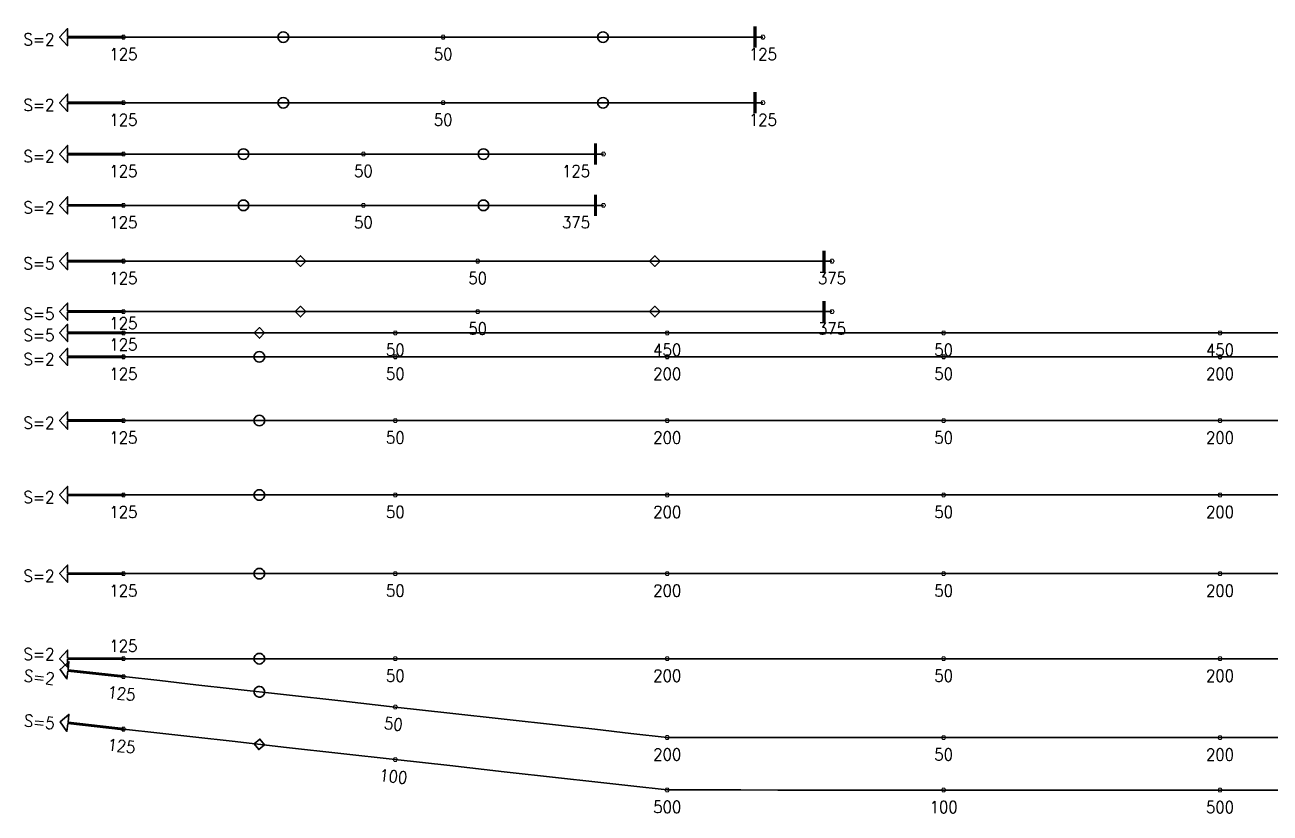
# Model space of a CAD drawing. Header units: millimetres. Extents: x 118516 to 587762, y -24154 to 50684.
# Drawn here: x 380567 to 403992, y 8715 to 23545 of the extents above; entities that cross this region are included whole.
import ezdxf

# ---------------------------------------------------------------- set-up
doc = ezdxf.new("R2010")
doc.units = ezdxf.units.MM
doc.layers.add('Current_plane_Column', color=7, linetype='Continuous', true_color=0x4b00ff)
doc.layers.add('NDC_S-TENDON', color=6, linetype='Continuous', lineweight=35)
doc.layers.add('NDC_S_ANNO', color=7, linetype='Continuous', lineweight=20)
doc.styles.get("Standard").update_dxf_attribs({"font": 'arial.ttf'})

# ---------------------------------------------------------------- blocks, each defined once
blk = doc.blocks.new('TDX')
at = {"layer": 'NDC_S-TENDON', "linetype": 'Continuous'}
for points, elevation in [([(-180, 13827), (-1230, 13827), (-1230, 13977), (-1380, 13815), (-1230, 13653), (-1230, 13803), (-180, 13803)], 2875), ([(2728, 13815), (2732, 13784), (2747, 13756), (2769, 13734), (2797, 13720), (2828, 13715), (2858, 13720), (2886, 13734), (2908, 13756), (2923, 13784), (2928, 13815), (2923, 13846), (2908, 13874), (2886, 13896), (2858, 13910), (2828, 13915), (2797, 13910), (2769, 13896), (2747, 13874), (2732, 13846), (2728, 13815)], 2832), ([(8743, 13815), (8747, 13784), (8762, 13756), (8784, 13734), (8812, 13720), (8843, 13715), (8873, 13720), (8901, 13734), (8923, 13756), (8938, 13784), (8943, 13815), (8938, 13846), (8923, 13874), (8901, 13896), (8873, 13910), (8843, 13915), (8812, 13910), (8784, 13896), (8762, 13874), (8747, 13846), (8743, 13815)], 2832), ([(-180, 12592), (-1230, 12592), (-1230, 12742), (-1380, 12580), (-1230, 12418), (-1230, 12568), (-180, 12568)], 2875), ([(2728, 12580), (2732, 12549), (2747, 12521), (2769, 12499), (2797, 12485), (2828, 12480), (2858, 12485), (2886, 12499), (2908, 12521), (2923, 12549), (2928, 12580), (2923, 12611), (2908, 12639), (2886, 12661), (2858, 12675), (2828, 12680), (2797, 12675), (2769, 12661), (2747, 12639), (2732, 12611), (2728, 12580)], 2832), ([(8743, 12580), (8747, 12549), (8762, 12521), (8784, 12499), (8812, 12485), (8843, 12480), (8873, 12485), (8901, 12499), (8923, 12521), (8938, 12549), (8943, 12580), (8938, 12611), (8923, 12639), (8901, 12661), (8873, 12675), (8843, 12680), (8812, 12675), (8784, 12661), (8762, 12639), (8747, 12611), (8743, 12580)], 2832), ([(-180, 11627), (-1230, 11627), (-1230, 11777), (-1380, 11615), (-1230, 11453), (-1230, 11603), (-180, 11603)], 2875), ([(1978, 11615), (1982, 11584), (1997, 11556), (2019, 11534), (2047, 11520), (2078, 11515), (2108, 11520), (2136, 11534), (2158, 11556), (2173, 11584), (2178, 11615), (2173, 11646), (2158, 11674), (2136, 11696), (2108, 11710), (2078, 11715), (2047, 11710), (2019, 11696), (1997, 11674), (1982, 11646), (1978, 11615)], 2832), ([(6493, 11615), (6497, 11584), (6512, 11556), (6534, 11534), (6562, 11520), (6593, 11515), (6623, 11520), (6651, 11534), (6673, 11556), (6688, 11584), (6693, 11615), (6688, 11646), (6673, 11674), (6651, 11696), (6623, 11710), (6593, 11715), (6562, 11710), (6534, 11696), (6512, 11674), (6497, 11646), (6493, 11615)], 2832), ([(-180, 10662), (-1230, 10662), (-1230, 10812), (-1380, 10650), (-1230, 10488), (-1230, 10638), (-180, 10638)], 2875), ([(1978, 10650), (1982, 10619), (1997, 10591), (2019, 10569), (2047, 10555), (2078, 10550), (2108, 10555), (2136, 10569), (2158, 10591), (2173, 10619), (2178, 10650), (2173, 10681), (2158, 10709), (2136, 10731), (2108, 10745), (2078, 10750), (2047, 10745), (2019, 10731), (1997, 10709), (1982, 10681), (1978, 10650)], 2691), ([(6493, 10650), (6497, 10619), (6512, 10591), (6534, 10569), (6562, 10555), (6593, 10550), (6623, 10555), (6651, 10569), (6673, 10591), (6688, 10619), (6693, 10650), (6688, 10681), (6673, 10709), (6651, 10731), (6623, 10745), (6593, 10750), (6562, 10745), (6534, 10731), (6512, 10709), (6497, 10681), (6493, 10650)], 2691), ([(-180, 9612), (-1230, 9612), (-1230, 9762), (-1380, 9600), (-1230, 9438), (-1230, 9588), (-180, 9588)], 2875), ([(3053, 9600), (3153, 9500), (3253, 9600), (3153, 9700), (3053, 9600)], 2688), ([(9718, 9600), (9818, 9500), (9918, 9600), (9818, 9700), (9718, 9600)], 2688), ([(-180, 8662), (-1230, 8662), (-1230, 8812), (-1380, 8650), (-1230, 8488), (-1230, 8638), (-180, 8638)], 2875), ([(3053, 8650), (3153, 8550), (3253, 8650), (3153, 8750), (3053, 8650)], 2688), ([(9718, 8650), (9818, 8550), (9918, 8650), (9818, 8750), (9718, 8650)], 2688), ([(-180, 8262), (-1230, 8262), (-1230, 8412), (-1380, 8250), (-1230, 8088), (-1230, 8238), (-180, 8238)], 2875), ([(2277, 8250), (2377, 8150), (2477, 8250), (2377, 8350), (2277, 8250)], 2688), ([(-180, 7812), (-1230, 7812), (-1230, 7962), (-1380, 7800), (-1230, 7638), (-1230, 7788), (-180, 7788)], 2875), ([(2277, 7800), (2282, 7769), (2297, 7741), (2319, 7719), (2347, 7705), (2377, 7700), (2408, 7705), (2436, 7719), (2458, 7741), (2473, 7769), (2477, 7800), (2473, 7831), (2458, 7859), (2436, 7881), (2408, 7895), (2377, 7900), (2347, 7895), (2319, 7881), (2297, 7859), (2282, 7831), (2277, 7800)], 2832), ([(-180, 6612), (-1230, 6612), (-1230, 6762), (-1380, 6600), (-1230, 6438), (-1230, 6588), (-180, 6588)], 2875), ([(2277, 6600), (2282, 6569), (2297, 6541), (2319, 6519), (2347, 6505), (2377, 6500), (2408, 6505), (2436, 6519), (2458, 6541), (2473, 6569), (2477, 6600), (2473, 6631), (2458, 6659), (2436, 6681), (2408, 6695), (2377, 6700), (2347, 6695), (2319, 6681), (2297, 6659), (2282, 6631), (2277, 6600)], 2832), ([(-180, 5212), (-1230, 5212), (-1230, 5362), (-1380, 5200), (-1230, 5038), (-1230, 5188), (-180, 5188)], 2875), ([(2277, 5200), (2282, 5169), (2297, 5141), (2319, 5119), (2347, 5105), (2377, 5100), (2408, 5105), (2436, 5119), (2458, 5141), (2473, 5169), (2477, 5200), (2473, 5231), (2458, 5259), (2436, 5281), (2408, 5295), (2377, 5300), (2347, 5295), (2319, 5281), (2297, 5259), (2282, 5231), (2277, 5200)], 2832), ([(-180, 3732), (-1230, 3732), (-1230, 3882), (-1380, 3720), (-1230, 3558), (-1230, 3708), (-180, 3708)], 2875), ([(2277, 3720), (2282, 3689), (2297, 3661), (2319, 3639), (2347, 3625), (2377, 3620), (2408, 3625), (2436, 3639), (2458, 3661), (2473, 3689), (2477, 3720), (2473, 3751), (2458, 3779), (2436, 3801), (2408, 3815), (2377, 3820), (2347, 3815), (2319, 3801), (2297, 3779), (2282, 3751), (2277, 3720)], 2832), ([(-180, 2132), (-1230, 2132), (-1230, 2282), (-1380, 2120), (-1230, 1958), (-1230, 2108), (-180, 2108)], 2875), ([(2277, 2120), (2282, 2089), (2297, 2061), (2319, 2039), (2347, 2025), (2377, 2020), (2408, 2025), (2436, 2039), (2458, 2061), (2473, 2089), (2477, 2120), (2473, 2151), (2458, 2179), (2436, 2201), (2408, 2215), (2377, 2220), (2347, 2215), (2319, 2201), (2297, 2179), (2282, 2151), (2277, 2120)], 2832), ([(-179, 1795), (-1222, 1912), (-1205, 2061), (-1373, 1917), (-1242, 1739), (-1225, 1888), (-181, 1771)], 2875), ([(2278, 1508), (2280, 1477), (2291, 1447), (2310, 1423), (2336, 1406), (2366, 1397), (2398, 1399), (2427, 1410), (2451, 1429), (2469, 1455), (2477, 1486), (2475, 1517), (2464, 1546), (2445, 1571), (2419, 1588), (2389, 1596), (2357, 1595), (2328, 1584), (2304, 1564), (2286, 1538), (2278, 1508)], 2832), ([(-179, 807), (-1222, 924), (-1205, 1073), (-1373, 929), (-1242, 751), (-1225, 900), (-181, 783)], 2875), ([(2278, 520), (2366, 409), (2477, 498), (2389, 608), (2278, 520)], 2663)]:
    blk.add_lwpolyline(points, close=True, dxfattribs=dict(at, elevation=elevation))
for points, elevation in [([(-140, 13815, 20, 20, 0), (-160, 13850, 20, 20, 0), (-200, 13850, 20, 20, 0), (-220, 13815, 20, 20, 0), (-200, 13780, 20, 20, 0), (-160, 13780, 20, 20, 0)], 2875), ([(-140, 13815, 20, 20, 0), (-160, 13850, 20, 20, 0), (-200, 13850, 20, 20, 0), (-220, 13815, 20, 20, 0), (-200, 13780, 20, 20, 0), (-160, 13780, 20, 20, 0)], 2875), ([(5875, 13815, 20, 20, 0), (5855, 13850, 20, 20, 0), (5815, 13850, 20, 20, 0), (5795, 13815, 20, 20, 0), (5815, 13780, 20, 20, 0), (5855, 13780, 20, 20, 0)], 2800), ([(5875, 13815, 20, 20, 0), (5855, 13850, 20, 20, 0), (5815, 13850, 20, 20, 0), (5795, 13815, 20, 20, 0), (5815, 13780, 20, 20, 0), (5855, 13780, 20, 20, 0)], 2800), ([(11890, 13815, 20, 20, 0), (11870, 13850, 20, 20, 0), (11830, 13850, 20, 20, 0), (11810, 13815, 20, 20, 0), (11830, 13780, 20, 20, 0), (11870, 13780, 20, 20, 0)], 2875), ([(11890, 13815, 20, 20, 0), (11870, 13850, 20, 20, 0), (11830, 13850, 20, 20, 0), (11810, 13815, 20, 20, 0), (11830, 13780, 20, 20, 0), (11870, 13780, 20, 20, 0)], 2875), ([(-140, 12580, 20, 20, 0), (-160, 12615, 20, 20, 0), (-200, 12615, 20, 20, 0), (-220, 12580, 20, 20, 0), (-200, 12545, 20, 20, 0), (-160, 12545, 20, 20, 0)], 2875), ([(-140, 12580, 20, 20, 0), (-160, 12615, 20, 20, 0), (-200, 12615, 20, 20, 0), (-220, 12580, 20, 20, 0), (-200, 12545, 20, 20, 0), (-160, 12545, 20, 20, 0)], 2875), ([(5875, 12580, 20, 20, 0), (5855, 12615, 20, 20, 0), (5815, 12615, 20, 20, 0), (5795, 12580, 20, 20, 0), (5815, 12545, 20, 20, 0), (5855, 12545, 20, 20, 0)], 2800), ([(5875, 12580, 20, 20, 0), (5855, 12615, 20, 20, 0), (5815, 12615, 20, 20, 0), (5795, 12580, 20, 20, 0), (5815, 12545, 20, 20, 0), (5855, 12545, 20, 20, 0)], 2800), ([(11890, 12580, 20, 20, 0), (11870, 12615, 20, 20, 0), (11830, 12615, 20, 20, 0), (11810, 12580, 20, 20, 0), (11830, 12545, 20, 20, 0), (11870, 12545, 20, 20, 0)], 2875), ([(11890, 12580, 20, 20, 0), (11870, 12615, 20, 20, 0), (11830, 12615, 20, 20, 0), (11810, 12580, 20, 20, 0), (11830, 12545, 20, 20, 0), (11870, 12545, 20, 20, 0)], 2875), ([(-140, 11615, 20, 20, 0), (-160, 11650, 20, 20, 0), (-200, 11650, 20, 20, 0), (-220, 11615, 20, 20, 0), (-200, 11580, 20, 20, 0), (-160, 11580, 20, 20, 0)], 2875), ([(-140, 11615, 20, 20, 0), (-160, 11650, 20, 20, 0), (-200, 11650, 20, 20, 0), (-220, 11615, 20, 20, 0), (-200, 11580, 20, 20, 0), (-160, 11580, 20, 20, 0)], 2875), ([(4375, 11615, 20, 20, 0), (4355, 11650, 20, 20, 0), (4315, 11650, 20, 20, 0), (4295, 11615, 20, 20, 0), (4315, 11580, 20, 20, 0), (4355, 11580, 20, 20, 0)], 2800), ([(4375, 11615, 20, 20, 0), (4355, 11650, 20, 20, 0), (4315, 11650, 20, 20, 0), (4295, 11615, 20, 20, 0), (4315, 11580, 20, 20, 0), (4355, 11580, 20, 20, 0)], 2800), ([(8890, 11615, 20, 20, 0), (8870, 11650, 20, 20, 0), (8830, 11650, 20, 20, 0), (8810, 11615, 20, 20, 0), (8830, 11580, 20, 20, 0), (8870, 11580, 20, 20, 0)], 2875), ([(8890, 11615, 20, 20, 0), (8870, 11650, 20, 20, 0), (8830, 11650, 20, 20, 0), (8810, 11615, 20, 20, 0), (8830, 11580, 20, 20, 0), (8870, 11580, 20, 20, 0)], 2875), ([(-140, 10650, 20, 20, 0), (-160, 10685, 20, 20, 0), (-200, 10685, 20, 20, 0), (-220, 10650, 20, 20, 0), (-200, 10615, 20, 20, 0), (-160, 10615, 20, 20, 0)], 2875), ([(-140, 10650, 20, 20, 0), (-160, 10685, 20, 20, 0), (-200, 10685, 20, 20, 0), (-220, 10650, 20, 20, 0), (-200, 10615, 20, 20, 0), (-160, 10615, 20, 20, 0)], 2875), ([(4375, 10650, 20, 20, 0), (4355, 10685, 20, 20, 0), (4315, 10685, 20, 20, 0), (4295, 10650, 20, 20, 0), (4315, 10615, 20, 20, 0), (4355, 10615, 20, 20, 0)], 2550), ([(4375, 10650, 20, 20, 0), (4355, 10685, 20, 20, 0), (4315, 10685, 20, 20, 0), (4295, 10650, 20, 20, 0), (4315, 10615, 20, 20, 0), (4355, 10615, 20, 20, 0)], 2550), ([(8890, 10650, 20, 20, 0), (8870, 10685, 20, 20, 0), (8830, 10685, 20, 20, 0), (8810, 10650, 20, 20, 0), (8830, 10615, 20, 20, 0), (8870, 10615, 20, 20, 0)], 2875), ([(8890, 10650, 20, 20, 0), (8870, 10685, 20, 20, 0), (8830, 10685, 20, 20, 0), (8810, 10650, 20, 20, 0), (8830, 10615, 20, 20, 0), (8870, 10615, 20, 20, 0)], 2875), ([(-140, 9600, 20, 20, 0), (-160, 9635, 20, 20, 0), (-200, 9635, 20, 20, 0), (-220, 9600, 20, 20, 0), (-200, 9565, 20, 20, 0), (-160, 9565, 20, 20, 0)], 2875), ([(-140, 9600, 20, 20, 0), (-160, 9635, 20, 20, 0), (-200, 9635, 20, 20, 0), (-220, 9600, 20, 20, 0), (-200, 9565, 20, 20, 0), (-160, 9565, 20, 20, 0)], 2875), ([(6525, 9600, 20, 20, 0), (6505, 9635, 20, 20, 0), (6465, 9635, 20, 20, 0), (6445, 9600, 20, 20, 0), (6465, 9565, 20, 20, 0), (6505, 9565, 20, 20, 0)], 2550), ([(6525, 9600, 20, 20, 0), (6505, 9635, 20, 20, 0), (6465, 9635, 20, 20, 0), (6445, 9600, 20, 20, 0), (6465, 9565, 20, 20, 0), (6505, 9565, 20, 20, 0)], 2550), ([(13190, 9600, 20, 20, 0), (13170, 9635, 20, 20, 0), (13130, 9635, 20, 20, 0), (13110, 9600, 20, 20, 0), (13130, 9565, 20, 20, 0), (13170, 9565, 20, 20, 0)], 2875), ([(13190, 9600, 20, 20, 0), (13170, 9635, 20, 20, 0), (13130, 9635, 20, 20, 0), (13110, 9600, 20, 20, 0), (13130, 9565, 20, 20, 0), (13170, 9565, 20, 20, 0)], 2875), ([(-140, 8650, 20, 20, 0), (-160, 8685, 20, 20, 0), (-200, 8685, 20, 20, 0), (-220, 8650, 20, 20, 0), (-200, 8615, 20, 20, 0), (-160, 8615, 20, 20, 0)], 2875), ([(-140, 8650, 20, 20, 0), (-160, 8685, 20, 20, 0), (-200, 8685, 20, 20, 0), (-220, 8650, 20, 20, 0), (-200, 8615, 20, 20, 0), (-160, 8615, 20, 20, 0)], 2875), ([(6525, 8650, 20, 20, 0), (6505, 8685, 20, 20, 0), (6465, 8685, 20, 20, 0), (6445, 8650, 20, 20, 0), (6465, 8615, 20, 20, 0), (6505, 8615, 20, 20, 0)], 2550), ([(6525, 8650, 20, 20, 0), (6505, 8685, 20, 20, 0), (6465, 8685, 20, 20, 0), (6445, 8650, 20, 20, 0), (6465, 8615, 20, 20, 0), (6505, 8615, 20, 20, 0)], 2550), ([(13190, 8650, 20, 20, 0), (13170, 8685, 20, 20, 0), (13130, 8685, 20, 20, 0), (13110, 8650, 20, 20, 0), (13130, 8615, 20, 20, 0), (13170, 8615, 20, 20, 0)], 2875), ([(13190, 8650, 20, 20, 0), (13170, 8685, 20, 20, 0), (13130, 8685, 20, 20, 0), (13110, 8650, 20, 20, 0), (13130, 8615, 20, 20, 0), (13170, 8615, 20, 20, 0)], 2875), ([(-140, 8250, 20, 20, 0), (-160, 8285, 20, 20, 0), (-200, 8285, 20, 20, 0), (-220, 8250, 20, 20, 0), (-200, 8215, 20, 20, 0), (-160, 8215, 20, 20, 0)], 2875), ([(-140, 8250, 20, 20, 0), (-160, 8285, 20, 20, 0), (-200, 8285, 20, 20, 0), (-220, 8250, 20, 20, 0), (-200, 8215, 20, 20, 0), (-160, 8215, 20, 20, 0)], 2875), ([(4975, 8250, 20, 20, 0), (4955, 8285, 20, 20, 0), (4915, 8285, 20, 20, 0), (4895, 8250, 20, 20, 0), (4915, 8215, 20, 20, 0), (4955, 8215, 20, 20, 0)], 2550), ([(4975, 8250, 20, 20, 0), (4955, 8285, 20, 20, 0), (4915, 8285, 20, 20, 0), (4895, 8250, 20, 20, 0), (4915, 8215, 20, 20, 0), (4955, 8215, 20, 20, 0)], 2550), ([(10090, 8250, 20, 20, 0), (10070, 8285, 20, 20, 0), (10030, 8285, 20, 20, 0), (10010, 8250, 20, 20, 0), (10030, 8215, 20, 20, 0), (10070, 8215, 20, 20, 0)], 2950), ([(10090, 8250, 20, 20, 0), (10070, 8285, 20, 20, 0), (10030, 8285, 20, 20, 0), (10010, 8250, 20, 20, 0), (10030, 8215, 20, 20, 0), (10070, 8215, 20, 20, 0)], 2950), ([(10090, 8250, 20, 20, 0), (10070, 8285, 20, 20, 0), (10030, 8285, 20, 20, 0), (10010, 8250, 20, 20, 0), (10030, 8215, 20, 20, 0), (10070, 8215, 20, 20, 0)], 2950), ([(10090, 8250, 20, 20, 0), (10070, 8285, 20, 20, 0), (10030, 8285, 20, 20, 0), (10010, 8250, 20, 20, 0), (10030, 8215, 20, 20, 0), (10070, 8215, 20, 20, 0)], 2950), ([(15290, 8250, 20, 20, 0), (15270, 8285, 20, 20, 0), (15230, 8285, 20, 20, 0), (15210, 8250, 20, 20, 0), (15230, 8215, 20, 20, 0), (15270, 8215, 20, 20, 0)], 2550), ([(15290, 8250, 20, 20, 0), (15270, 8285, 20, 20, 0), (15230, 8285, 20, 20, 0), (15210, 8250, 20, 20, 0), (15230, 8215, 20, 20, 0), (15270, 8215, 20, 20, 0)], 2550), ([(20490, 8250, 20, 20, 0), (20470, 8285, 20, 20, 0), (20430, 8285, 20, 20, 0), (20410, 8250, 20, 20, 0), (20430, 8215, 20, 20, 0), (20470, 8215, 20, 20, 0)], 2950), ([(20490, 8250, 20, 20, 0), (20470, 8285, 20, 20, 0), (20430, 8285, 20, 20, 0), (20410, 8250, 20, 20, 0), (20430, 8215, 20, 20, 0), (20470, 8215, 20, 20, 0)], 2950), ([(20490, 8250, 20, 20, 0), (20470, 8285, 20, 20, 0), (20430, 8285, 20, 20, 0), (20410, 8250, 20, 20, 0), (20430, 8215, 20, 20, 0), (20470, 8215, 20, 20, 0)], 2950), ([(20490, 8250, 20, 20, 0), (20470, 8285, 20, 20, 0), (20430, 8285, 20, 20, 0), (20410, 8250, 20, 20, 0), (20430, 8215, 20, 20, 0), (20470, 8215, 20, 20, 0)], 2950), ([(-140, 7800, 20, 20, 0), (-160, 7834, 20, 20, 0), (-200, 7834, 20, 20, 0), (-220, 7800, 20, 20, 0), (-200, 7765, 20, 20, 0), (-160, 7765, 20, 20, 0)], 2875), ([(-140, 7800, 20, 20, 0), (-160, 7834, 20, 20, 0), (-200, 7834, 20, 20, 0), (-220, 7800, 20, 20, 0), (-200, 7765, 20, 20, 0), (-160, 7765, 20, 20, 0)], 2875), ([(4975, 7800, 20, 20, 0), (4955, 7834, 20, 20, 0), (4915, 7834, 20, 20, 0), (4895, 7800, 20, 20, 0), (4915, 7765, 20, 20, 0), (4955, 7765, 20, 20, 0)], 2800), ([(4975, 7800, 20, 20, 0), (4955, 7834, 20, 20, 0), (4915, 7834, 20, 20, 0), (4895, 7800, 20, 20, 0), (4915, 7765, 20, 20, 0), (4955, 7765, 20, 20, 0)], 2800), ([(10090, 7800, 20, 20, 0), (10070, 7834, 20, 20, 0), (10030, 7834, 20, 20, 0), (10010, 7800, 20, 20, 0), (10030, 7765, 20, 20, 0), (10070, 7765, 20, 20, 0)], 2950), ([(10090, 7800, 20, 20, 0), (10070, 7834, 20, 20, 0), (10030, 7834, 20, 20, 0), (10010, 7800, 20, 20, 0), (10030, 7765, 20, 20, 0), (10070, 7765, 20, 20, 0)], 2950), ([(10090, 7800, 20, 20, 0), (10070, 7834, 20, 20, 0), (10030, 7834, 20, 20, 0), (10010, 7800, 20, 20, 0), (10030, 7765, 20, 20, 0), (10070, 7765, 20, 20, 0)], 2950), ([(10090, 7800, 20, 20, 0), (10070, 7834, 20, 20, 0), (10030, 7834, 20, 20, 0), (10010, 7800, 20, 20, 0), (10030, 7765, 20, 20, 0), (10070, 7765, 20, 20, 0)], 2950), ([(15290, 7800, 20, 20, 0), (15270, 7834, 20, 20, 0), (15230, 7834, 20, 20, 0), (15210, 7800, 20, 20, 0), (15230, 7765, 20, 20, 0), (15270, 7765, 20, 20, 0)], 2800), ([(15290, 7800, 20, 20, 0), (15270, 7834, 20, 20, 0), (15230, 7834, 20, 20, 0), (15210, 7800, 20, 20, 0), (15230, 7765, 20, 20, 0), (15270, 7765, 20, 20, 0)], 2800), ([(20490, 7800, 20, 20, 0), (20470, 7834, 20, 20, 0), (20430, 7834, 20, 20, 0), (20410, 7800, 20, 20, 0), (20430, 7765, 20, 20, 0), (20470, 7765, 20, 20, 0)], 2950), ([(20490, 7800, 20, 20, 0), (20470, 7834, 20, 20, 0), (20430, 7834, 20, 20, 0), (20410, 7800, 20, 20, 0), (20430, 7765, 20, 20, 0), (20470, 7765, 20, 20, 0)], 2950), ([(20490, 7800, 20, 20, 0), (20470, 7834, 20, 20, 0), (20430, 7834, 20, 20, 0), (20410, 7800, 20, 20, 0), (20430, 7765, 20, 20, 0), (20470, 7765, 20, 20, 0)], 2950), ([(20490, 7800, 20, 20, 0), (20470, 7834, 20, 20, 0), (20430, 7834, 20, 20, 0), (20410, 7800, 20, 20, 0), (20430, 7765, 20, 20, 0), (20470, 7765, 20, 20, 0)], 2950), ([(-140, 6600, 20, 20, 0), (-160, 6635, 20, 20, 0), (-200, 6635, 20, 20, 0), (-220, 6600, 20, 20, 0), (-200, 6565, 20, 20, 0), (-160, 6565, 20, 20, 0)], 2875), ([(-140, 6600, 20, 20, 0), (-160, 6635, 20, 20, 0), (-200, 6635, 20, 20, 0), (-220, 6600, 20, 20, 0), (-200, 6565, 20, 20, 0), (-160, 6565, 20, 20, 0)], 2875), ([(4975, 6600, 20, 20, 0), (4955, 6635, 20, 20, 0), (4915, 6635, 20, 20, 0), (4895, 6600, 20, 20, 0), (4915, 6565, 20, 20, 0), (4955, 6565, 20, 20, 0)], 2800), ([(4975, 6600, 20, 20, 0), (4955, 6635, 20, 20, 0), (4915, 6635, 20, 20, 0), (4895, 6600, 20, 20, 0), (4915, 6565, 20, 20, 0), (4955, 6565, 20, 20, 0)], 2800), ([(10090, 6600, 20, 20, 0), (10070, 6635, 20, 20, 0), (10030, 6635, 20, 20, 0), (10010, 6600, 20, 20, 0), (10030, 6565, 20, 20, 0), (10070, 6565, 20, 20, 0)], 2950), ([(10090, 6600, 20, 20, 0), (10070, 6635, 20, 20, 0), (10030, 6635, 20, 20, 0), (10010, 6600, 20, 20, 0), (10030, 6565, 20, 20, 0), (10070, 6565, 20, 20, 0)], 2950), ([(10090, 6600, 20, 20, 0), (10070, 6635, 20, 20, 0), (10030, 6635, 20, 20, 0), (10010, 6600, 20, 20, 0), (10030, 6565, 20, 20, 0), (10070, 6565, 20, 20, 0)], 2950), ([(10090, 6600, 20, 20, 0), (10070, 6635, 20, 20, 0), (10030, 6635, 20, 20, 0), (10010, 6600, 20, 20, 0), (10030, 6565, 20, 20, 0), (10070, 6565, 20, 20, 0)], 2950), ([(15290, 6600, 20, 20, 0), (15270, 6635, 20, 20, 0), (15230, 6635, 20, 20, 0), (15210, 6600, 20, 20, 0), (15230, 6565, 20, 20, 0), (15270, 6565, 20, 20, 0)], 2800), ([(15290, 6600, 20, 20, 0), (15270, 6635, 20, 20, 0), (15230, 6635, 20, 20, 0), (15210, 6600, 20, 20, 0), (15230, 6565, 20, 20, 0), (15270, 6565, 20, 20, 0)], 2800), ([(20490, 6600, 20, 20, 0), (20470, 6635, 20, 20, 0), (20430, 6635, 20, 20, 0), (20410, 6600, 20, 20, 0), (20430, 6565, 20, 20, 0), (20470, 6565, 20, 20, 0)], 2950), ([(20490, 6600, 20, 20, 0), (20470, 6635, 20, 20, 0), (20430, 6635, 20, 20, 0), (20410, 6600, 20, 20, 0), (20430, 6565, 20, 20, 0), (20470, 6565, 20, 20, 0)], 2950), ([(20490, 6600, 20, 20, 0), (20470, 6635, 20, 20, 0), (20430, 6635, 20, 20, 0), (20410, 6600, 20, 20, 0), (20430, 6565, 20, 20, 0), (20470, 6565, 20, 20, 0)], 2950), ([(20490, 6600, 20, 20, 0), (20470, 6635, 20, 20, 0), (20430, 6635, 20, 20, 0), (20410, 6600, 20, 20, 0), (20430, 6565, 20, 20, 0), (20470, 6565, 20, 20, 0)], 2950), ([(-140, 5200, 20, 20, 0), (-160, 5235, 20, 20, 0), (-200, 5235, 20, 20, 0), (-220, 5200, 20, 20, 0), (-200, 5165, 20, 20, 0), (-160, 5165, 20, 20, 0)], 2875), ([(-140, 5200, 20, 20, 0), (-160, 5235, 20, 20, 0), (-200, 5235, 20, 20, 0), (-220, 5200, 20, 20, 0), (-200, 5165, 20, 20, 0), (-160, 5165, 20, 20, 0)], 2875), ([(4975, 5200, 20, 20, 0), (4955, 5235, 20, 20, 0), (4915, 5235, 20, 20, 0), (4895, 5200, 20, 20, 0), (4915, 5165, 20, 20, 0), (4955, 5165, 20, 20, 0)], 2800), ([(4975, 5200, 20, 20, 0), (4955, 5235, 20, 20, 0), (4915, 5235, 20, 20, 0), (4895, 5200, 20, 20, 0), (4915, 5165, 20, 20, 0), (4955, 5165, 20, 20, 0)], 2800), ([(10090, 5200, 20, 20, 0), (10070, 5235, 20, 20, 0), (10030, 5235, 20, 20, 0), (10010, 5200, 20, 20, 0), (10030, 5165, 20, 20, 0), (10070, 5165, 20, 20, 0)], 2950), ([(10090, 5200, 20, 20, 0), (10070, 5235, 20, 20, 0), (10030, 5235, 20, 20, 0), (10010, 5200, 20, 20, 0), (10030, 5165, 20, 20, 0), (10070, 5165, 20, 20, 0)], 2950), ([(10090, 5200, 20, 20, 0), (10070, 5235, 20, 20, 0), (10030, 5235, 20, 20, 0), (10010, 5200, 20, 20, 0), (10030, 5165, 20, 20, 0), (10070, 5165, 20, 20, 0)], 2950), ([(10090, 5200, 20, 20, 0), (10070, 5235, 20, 20, 0), (10030, 5235, 20, 20, 0), (10010, 5200, 20, 20, 0), (10030, 5165, 20, 20, 0), (10070, 5165, 20, 20, 0)], 2950), ([(15290, 5200, 20, 20, 0), (15270, 5235, 20, 20, 0), (15230, 5235, 20, 20, 0), (15210, 5200, 20, 20, 0), (15230, 5165, 20, 20, 0), (15270, 5165, 20, 20, 0)], 2800), ([(15290, 5200, 20, 20, 0), (15270, 5235, 20, 20, 0), (15230, 5235, 20, 20, 0), (15210, 5200, 20, 20, 0), (15230, 5165, 20, 20, 0), (15270, 5165, 20, 20, 0)], 2800), ([(20490, 5200, 20, 20, 0), (20470, 5235, 20, 20, 0), (20430, 5235, 20, 20, 0), (20410, 5200, 20, 20, 0), (20430, 5165, 20, 20, 0), (20470, 5165, 20, 20, 0)], 2950), ([(20490, 5200, 20, 20, 0), (20470, 5235, 20, 20, 0), (20430, 5235, 20, 20, 0), (20410, 5200, 20, 20, 0), (20430, 5165, 20, 20, 0), (20470, 5165, 20, 20, 0)], 2950), ([(20490, 5200, 20, 20, 0), (20470, 5235, 20, 20, 0), (20430, 5235, 20, 20, 0), (20410, 5200, 20, 20, 0), (20430, 5165, 20, 20, 0), (20470, 5165, 20, 20, 0)], 2950), ([(20490, 5200, 20, 20, 0), (20470, 5235, 20, 20, 0), (20430, 5235, 20, 20, 0), (20410, 5200, 20, 20, 0), (20430, 5165, 20, 20, 0), (20470, 5165, 20, 20, 0)], 2950), ([(-140, 3720, 20, 20, 0), (-160, 3755, 20, 20, 0), (-200, 3755, 20, 20, 0), (-220, 3720, 20, 20, 0), (-200, 3685, 20, 20, 0), (-160, 3685, 20, 20, 0)], 2875), ([(-140, 3720, 20, 20, 0), (-160, 3755, 20, 20, 0), (-200, 3755, 20, 20, 0), (-220, 3720, 20, 20, 0), (-200, 3685, 20, 20, 0), (-160, 3685, 20, 20, 0)], 2875), ([(4975, 3720, 20, 20, 0), (4955, 3755, 20, 20, 0), (4915, 3755, 20, 20, 0), (4895, 3720, 20, 20, 0), (4915, 3685, 20, 20, 0), (4955, 3685, 20, 20, 0)], 2800), ([(4975, 3720, 20, 20, 0), (4955, 3755, 20, 20, 0), (4915, 3755, 20, 20, 0), (4895, 3720, 20, 20, 0), (4915, 3685, 20, 20, 0), (4955, 3685, 20, 20, 0)], 2800), ([(10090, 3720, 20, 20, 0), (10070, 3755, 20, 20, 0), (10030, 3755, 20, 20, 0), (10010, 3720, 20, 20, 0), (10030, 3685, 20, 20, 0), (10070, 3685, 20, 20, 0)], 2950), ([(10090, 3720, 20, 20, 0), (10070, 3755, 20, 20, 0), (10030, 3755, 20, 20, 0), (10010, 3720, 20, 20, 0), (10030, 3685, 20, 20, 0), (10070, 3685, 20, 20, 0)], 2950), ([(10090, 3720, 20, 20, 0), (10070, 3755, 20, 20, 0), (10030, 3755, 20, 20, 0), (10010, 3720, 20, 20, 0), (10030, 3685, 20, 20, 0), (10070, 3685, 20, 20, 0)], 2950), ([(10090, 3720, 20, 20, 0), (10070, 3755, 20, 20, 0), (10030, 3755, 20, 20, 0), (10010, 3720, 20, 20, 0), (10030, 3685, 20, 20, 0), (10070, 3685, 20, 20, 0)], 2950), ([(15290, 3720, 20, 20, 0), (15270, 3755, 20, 20, 0), (15230, 3755, 20, 20, 0), (15210, 3720, 20, 20, 0), (15230, 3685, 20, 20, 0), (15270, 3685, 20, 20, 0)], 2800), ([(15290, 3720, 20, 20, 0), (15270, 3755, 20, 20, 0), (15230, 3755, 20, 20, 0), (15210, 3720, 20, 20, 0), (15230, 3685, 20, 20, 0), (15270, 3685, 20, 20, 0)], 2800), ([(20490, 3720, 20, 20, 0), (20470, 3755, 20, 20, 0), (20430, 3755, 20, 20, 0), (20410, 3720, 20, 20, 0), (20430, 3685, 20, 20, 0), (20470, 3685, 20, 20, 0)], 2950), ([(20490, 3720, 20, 20, 0), (20470, 3755, 20, 20, 0), (20430, 3755, 20, 20, 0), (20410, 3720, 20, 20, 0), (20430, 3685, 20, 20, 0), (20470, 3685, 20, 20, 0)], 2950), ([(20490, 3720, 20, 20, 0), (20470, 3755, 20, 20, 0), (20430, 3755, 20, 20, 0), (20410, 3720, 20, 20, 0), (20430, 3685, 20, 20, 0), (20470, 3685, 20, 20, 0)], 2950), ([(20490, 3720, 20, 20, 0), (20470, 3755, 20, 20, 0), (20430, 3755, 20, 20, 0), (20410, 3720, 20, 20, 0), (20430, 3685, 20, 20, 0), (20470, 3685, 20, 20, 0)], 2950), ([(-140, 2120, 20, 20, 0), (-160, 2155, 20, 20, 0), (-200, 2155, 20, 20, 0), (-220, 2120, 20, 20, 0), (-200, 2085, 20, 20, 0), (-160, 2085, 20, 20, 0)], 2875), ([(-140, 2120, 20, 20, 0), (-160, 2155, 20, 20, 0), (-200, 2155, 20, 20, 0), (-220, 2120, 20, 20, 0), (-200, 2085, 20, 20, 0), (-160, 2085, 20, 20, 0)], 2875), ([(4975, 2120, 20, 20, 0), (4955, 2155, 20, 20, 0), (4915, 2155, 20, 20, 0), (4895, 2120, 20, 20, 0), (4915, 2085, 20, 20, 0), (4955, 2085, 20, 20, 0)], 2800), ([(4975, 2120, 20, 20, 0), (4955, 2155, 20, 20, 0), (4915, 2155, 20, 20, 0), (4895, 2120, 20, 20, 0), (4915, 2085, 20, 20, 0), (4955, 2085, 20, 20, 0)], 2800), ([(10090, 2120, 20, 20, 0), (10070, 2155, 20, 20, 0), (10030, 2155, 20, 20, 0), (10010, 2120, 20, 20, 0), (10030, 2085, 20, 20, 0), (10070, 2085, 20, 20, 0)], 2950), ([(10090, 2120, 20, 20, 0), (10070, 2155, 20, 20, 0), (10030, 2155, 20, 20, 0), (10010, 2120, 20, 20, 0), (10030, 2085, 20, 20, 0), (10070, 2085, 20, 20, 0)], 2950), ([(10090, 2120, 20, 20, 0), (10070, 2155, 20, 20, 0), (10030, 2155, 20, 20, 0), (10010, 2120, 20, 20, 0), (10030, 2085, 20, 20, 0), (10070, 2085, 20, 20, 0)], 2950), ([(10090, 2120, 20, 20, 0), (10070, 2155, 20, 20, 0), (10030, 2155, 20, 20, 0), (10010, 2120, 20, 20, 0), (10030, 2085, 20, 20, 0), (10070, 2085, 20, 20, 0)], 2950), ([(15290, 2120, 20, 20, 0), (15270, 2155, 20, 20, 0), (15230, 2155, 20, 20, 0), (15210, 2120, 20, 20, 0), (15230, 2085, 20, 20, 0), (15270, 2085, 20, 20, 0)], 2800), ([(15290, 2120, 20, 20, 0), (15270, 2155, 20, 20, 0), (15230, 2155, 20, 20, 0), (15210, 2120, 20, 20, 0), (15230, 2085, 20, 20, 0), (15270, 2085, 20, 20, 0)], 2800), ([(20490, 2120, 20, 20, 0), (20470, 2155, 20, 20, 0), (20430, 2155, 20, 20, 0), (20410, 2120, 20, 20, 0), (20430, 2085, 20, 20, 0), (20470, 2085, 20, 20, 0)], 2950), ([(20490, 2120, 20, 20, 0), (20470, 2155, 20, 20, 0), (20430, 2155, 20, 20, 0), (20410, 2120, 20, 20, 0), (20430, 2085, 20, 20, 0), (20470, 2085, 20, 20, 0)], 2950), ([(20490, 2120, 20, 20, 0), (20470, 2155, 20, 20, 0), (20430, 2155, 20, 20, 0), (20410, 2120, 20, 20, 0), (20430, 2085, 20, 20, 0), (20470, 2085, 20, 20, 0)], 2950), ([(20490, 2120, 20, 20, 0), (20470, 2155, 20, 20, 0), (20430, 2155, 20, 20, 0), (20410, 2120, 20, 20, 0), (20430, 2085, 20, 20, 0), (20470, 2085, 20, 20, 0)], 2950), ([(-140, 1783, 20, 20, 0), (-160, 1818, 20, 20, 0), (-200, 1818, 20, 20, 0), (-220, 1783, 20, 20, 0), (-200, 1748, 20, 20, 0), (-160, 1748, 20, 20, 0)], 2875), ([(-140, 1783, 20, 20, 0), (-160, 1818, 20, 20, 0), (-200, 1818, 20, 20, 0), (-220, 1783, 20, 20, 0), (-200, 1748, 20, 20, 0), (-160, 1748, 20, 20, 0)], 2875), ([(4975, 1211, 20, 20, 0), (4955, 1245, 20, 20, 0), (4915, 1245, 20, 20, 0), (4895, 1211, 20, 20, 0), (4915, 1176, 20, 20, 0), (4955, 1176, 20, 20, 0)], 2800), ([(4975, 1211, 20, 20, 0), (4955, 1245, 20, 20, 0), (4915, 1245, 20, 20, 0), (4895, 1211, 20, 20, 0), (4915, 1176, 20, 20, 0), (4955, 1176, 20, 20, 0)], 2800), ([(-140, 795, 20, 20, 0), (-160, 830, 20, 20, 0), (-200, 830, 20, 20, 0), (-220, 795, 20, 20, 0), (-200, 760, 20, 20, 0), (-160, 760, 20, 20, 0)], 2875), ([(-140, 795, 20, 20, 0), (-160, 830, 20, 20, 0), (-200, 830, 20, 20, 0), (-220, 795, 20, 20, 0), (-200, 760, 20, 20, 0), (-160, 760, 20, 20, 0)], 2875), ([(10090, 638, 20, 20, 0), (10070, 673, 20, 20, 0), (10030, 673, 20, 20, 0), (10010, 638, 20, 20, 0), (10030, 603, 20, 20, 0), (10070, 603, 20, 20, 0)], 2950), ([(10090, 638, 20, 20, 0), (10070, 673, 20, 20, 0), (10030, 673, 20, 20, 0), (10010, 638, 20, 20, 0), (10030, 603, 20, 20, 0), (10070, 603, 20, 20, 0)], 2950), ([(10090, 638, 20, 20, 0), (10070, 673, 20, 20, 0), (10030, 673, 20, 20, 0), (10010, 638, 20, 20, 0), (10030, 603, 20, 20, 0), (10070, 603, 20, 20, 0)], 2950), ([(10090, 638, 20, 20, 0), (10070, 673, 20, 20, 0), (10030, 673, 20, 20, 0), (10010, 638, 20, 20, 0), (10030, 603, 20, 20, 0), (10070, 603, 20, 20, 0)], 2950), ([(15290, 637, 20, 20, 0), (15270, 671, 20, 20, 0), (15230, 671, 20, 20, 0), (15210, 637, 20, 20, 0), (15230, 602, 20, 20, 0), (15270, 602, 20, 20, 0)], 2800), ([(15290, 637, 20, 20, 0), (15270, 671, 20, 20, 0), (15230, 671, 20, 20, 0), (15210, 637, 20, 20, 0), (15230, 602, 20, 20, 0), (15270, 602, 20, 20, 0)], 2800), ([(20490, 635, 20, 20, 0), (20470, 670, 20, 20, 0), (20430, 670, 20, 20, 0), (20410, 635, 20, 20, 0), (20430, 601, 20, 20, 0), (20470, 601, 20, 20, 0)], 2950), ([(20490, 635, 20, 20, 0), (20470, 670, 20, 20, 0), (20430, 670, 20, 20, 0), (20410, 635, 20, 20, 0), (20430, 601, 20, 20, 0), (20470, 601, 20, 20, 0)], 2950), ([(20490, 635, 20, 20, 0), (20470, 670, 20, 20, 0), (20430, 670, 20, 20, 0), (20410, 635, 20, 20, 0), (20430, 601, 20, 20, 0), (20470, 601, 20, 20, 0)], 2950), ([(20490, 635, 20, 20, 0), (20470, 670, 20, 20, 0), (20430, 670, 20, 20, 0), (20410, 635, 20, 20, 0), (20430, 601, 20, 20, 0), (20470, 601, 20, 20, 0)], 2950), ([(4975, 223, 20, 20, 0), (4955, 257, 20, 20, 0), (4915, 257, 20, 20, 0), (4895, 223, 20, 20, 0), (4915, 188, 20, 20, 0), (4955, 188, 20, 20, 0)], 2500), ([(4975, 223, 20, 20, 0), (4955, 257, 20, 20, 0), (4915, 257, 20, 20, 0), (4895, 223, 20, 20, 0), (4915, 188, 20, 20, 0), (4955, 188, 20, 20, 0)], 2500), ([(10090, -350, 20, 20, 0), (10070, -315, 20, 20, 0), (10030, -315, 20, 20, 0), (10010, -350, 20, 20, 0), (10030, -385, 20, 20, 0), (10070, -385, 20, 20, 0)], 2900), ([(10090, -350, 20, 20, 0), (10070, -315, 20, 20, 0), (10030, -315, 20, 20, 0), (10010, -350, 20, 20, 0), (10030, -385, 20, 20, 0), (10070, -385, 20, 20, 0)], 2900), ([(10090, -350, 20, 20, 0), (10070, -315, 20, 20, 0), (10030, -315, 20, 20, 0), (10010, -350, 20, 20, 0), (10030, -385, 20, 20, 0), (10070, -385, 20, 20, 0)], 2900), ([(10090, -350, 20, 20, 0), (10070, -315, 20, 20, 0), (10030, -315, 20, 20, 0), (10010, -350, 20, 20, 0), (10030, -385, 20, 20, 0), (10070, -385, 20, 20, 0)], 2900), ([(15290, -351, 20, 20, 0), (15270, -317, 20, 20, 0), (15230, -317, 20, 20, 0), (15210, -351, 20, 20, 0), (15230, -386, 20, 20, 0), (15270, -386, 20, 20, 0)], 2500), ([(15290, -351, 20, 20, 0), (15270, -317, 20, 20, 0), (15230, -317, 20, 20, 0), (15210, -351, 20, 20, 0), (15230, -386, 20, 20, 0), (15270, -386, 20, 20, 0)], 2500), ([(20490, -353, 20, 20, 0), (20470, -318, 20, 20, 0), (20430, -318, 20, 20, 0), (20410, -353, 20, 20, 0), (20430, -387, 20, 20, 0), (20470, -387, 20, 20, 0)], 2900), ([(20490, -353, 20, 20, 0), (20470, -318, 20, 20, 0), (20430, -318, 20, 20, 0), (20410, -353, 20, 20, 0), (20430, -387, 20, 20, 0), (20470, -387, 20, 20, 0)], 2900), ([(20490, -353, 20, 20, 0), (20470, -318, 20, 20, 0), (20430, -318, 20, 20, 0), (20410, -353, 20, 20, 0), (20430, -387, 20, 20, 0), (20470, -387, 20, 20, 0)], 2900), ([(20490, -353, 20, 20, 0), (20470, -318, 20, 20, 0), (20430, -318, 20, 20, 0), (20410, -353, 20, 20, 0), (20430, -387, 20, 20, 0), (20470, -387, 20, 20, 0)], 2900)]:
    blk.add_lwpolyline(points, format="xyseb", close=True, dxfattribs=dict(at, elevation=elevation))
at = {"layer": 'NDC_S-TENDON', "linetype": 'Continuous', "elevation": 2875}
for points in [[(11700, 13615, 60, 60, 0), (11700, 14015, 60, 60, 0)], [(11700, 12380, 60, 60, 0), (11700, 12780, 60, 60, 0)], [(8700, 11415, 60, 60, 0), (8700, 11815, 60, 60, 0)], [(8700, 10450, 60, 60, 0), (8700, 10850, 60, 60, 0)], [(13000, 9400, 60, 60, 0), (13000, 9800, 60, 60, 0)], [(13000, 8450, 60, 60, 0), (13000, 8850, 60, 60, 0)]]:
    blk.add_lwpolyline(points, format="xyseb", dxfattribs=at)
at = {"layer": 'NDC_S-TENDON', "linetype": 'Continuous'}
for points in [[(-180, 13815, 2875), (622, 13815, 2872), (1424, 13815, 2862), (2226, 13815, 2845), (3128, 13815, 2825), (4031, 13815, 2811), (4933, 13815, 2803), (5835, 13815, 2800), (6737, 13815, 2803), (7640, 13815, 2811), (8542, 13815, 2825), (9444, 13815, 2845), (10246, 13815, 2862), (11048, 13815, 2872), (11850, 13815, 2875)], [(-180, 12580, 2875), (622, 12580, 2872), (1424, 12580, 2862), (2226, 12580, 2845), (3128, 12580, 2825), (4031, 12580, 2811), (4933, 12580, 2803), (5835, 12580, 2800), (6737, 12580, 2803), (7640, 12580, 2811), (8542, 12580, 2825), (9444, 12580, 2845), (10246, 12580, 2862), (11048, 12580, 2872), (11850, 12580, 2875)], [(-180, 11615, 2875), (422, 11615, 2872), (1024, 11615, 2862), (1626, 11615, 2845), (2529, 11615, 2820), (3432, 11615, 2805), (4335, 11615, 2800), (5238, 11615, 2805), (6141, 11615, 2820), (7044, 11615, 2845), (7646, 11615, 2862), (8248, 11615, 2872), (8850, 11615, 2875)], [(-180, 10650, 2875), (422, 10650, 2861), (1024, 10650, 2817), (1626, 10650, 2745), (2529, 10650, 2637), (3432, 10650, 2572), (4335, 10650, 2550), (5238, 10650, 2572), (6141, 10650, 2637), (7044, 10650, 2745), (7646, 10650, 2817), (8248, 10650, 2861), (8850, 10650, 2875)], [(-180, 9600, 2875), (709, 9600, 2861), (1597, 9600, 2817), (2486, 9600, 2745), (3486, 9600, 2660), (4486, 9600, 2599), (5485, 9600, 2562), (6485, 9600, 2550), (7485, 9600, 2562), (8485, 9600, 2599), (9484, 9600, 2660), (10484, 9600, 2745), (11373, 9600, 2817), (12261, 9600, 2861), (13150, 9600, 2875)], [(-180, 8650, 2875), (709, 8650, 2861), (1597, 8650, 2817), (2486, 8650, 2745), (3486, 8650, 2660), (4486, 8650, 2599), (5485, 8650, 2562), (6485, 8650, 2550), (7485, 8650, 2562), (8485, 8650, 2599), (9484, 8650, 2660), (10484, 8650, 2745), (11373, 8650, 2817), (12261, 8650, 2861), (13150, 8650, 2875)], [(-180, 8250, 2875), (502, 8250, 2861), (1184, 8250, 2817), (1866, 8250, 2745), (2633, 8250, 2660), (3401, 8250, 2599), (4168, 8250, 2562), (4935, 8250, 2550), (5702, 8250, 2565), (6470, 8250, 2610), (7237, 8250, 2685), (8004, 8250, 2790), (8686, 8250, 2879), (9368, 8250, 2932), (10050, 8250, 2950)], [(10050, 8250, 2950), (10743, 8250, 2932), (11437, 8250, 2879), (12130, 8250, 2790), (13170, 8250, 2657), (14210, 8250, 2577), (15250, 8250, 2550), (16290, 8250, 2577), (17330, 8250, 2657), (18370, 8250, 2790), (19063, 8250, 2879), (19757, 8250, 2932), (20450, 8250, 2950)], [(20450, 8250, 2950), (21143, 8250, 2932), (21837, 8250, 2879), (22530, 8250, 2790), (23570, 8250, 2657), (24610, 8250, 2577), (25650, 8250, 2550), (26690, 8250, 2577), (27730, 8250, 2657), (28770, 8250, 2790), (29463, 8250, 2879), (30157, 8250, 2932), (30850, 8250, 2950)], [(-180, 7800, 2875), (502, 7800, 2872), (1184, 7800, 2862), (1866, 7800, 2845), (2633, 7800, 2825), (3401, 7800, 2811), (4168, 7800, 2803), (4935, 7800, 2800), (5702, 7800, 2806), (6470, 7800, 2822), (7237, 7800, 2851), (8004, 7800, 2890), (8686, 7800, 2923), (9368, 7800, 2943), (10050, 7800, 2950)], [(10050, 7800, 2950), (10743, 7800, 2943), (11437, 7800, 2923), (12130, 7800, 2890), (13170, 7800, 2840), (14210, 7800, 2810), (15250, 7800, 2800), (16290, 7800, 2810), (17330, 7800, 2840), (18370, 7800, 2890), (19063, 7800, 2923), (19757, 7800, 2943), (20450, 7800, 2950)], [(20450, 7800, 2950), (21143, 7800, 2943), (21837, 7800, 2923), (22530, 7800, 2890), (23570, 7800, 2840), (24610, 7800, 2810), (25650, 7800, 2800), (26690, 7800, 2810), (27730, 7800, 2840), (28770, 7800, 2890), (29463, 7800, 2923), (30157, 7800, 2943), (30850, 7800, 2950)], [(-180, 6600, 2875), (502, 6600, 2872), (1184, 6600, 2862), (1866, 6600, 2845), (2633, 6600, 2825), (3401, 6600, 2811), (4168, 6600, 2803), (4935, 6600, 2800), (5702, 6600, 2806), (6470, 6600, 2822), (7237, 6600, 2851), (8004, 6600, 2890), (8686, 6600, 2923), (9368, 6600, 2943), (10050, 6600, 2950)], [(10050, 6600, 2950), (10743, 6600, 2943), (11437, 6600, 2923), (12130, 6600, 2890), (13170, 6600, 2840), (14210, 6600, 2810), (15250, 6600, 2800), (16290, 6600, 2810), (17330, 6600, 2840), (18370, 6600, 2890), (19063, 6600, 2923), (19757, 6600, 2943), (20450, 6600, 2950)], [(20450, 6600, 2950), (21143, 6600, 2943), (21837, 6600, 2923), (22530, 6600, 2890), (23570, 6600, 2840), (24610, 6600, 2810), (25650, 6600, 2800), (26690, 6600, 2810), (27730, 6600, 2840), (28770, 6600, 2890), (29463, 6600, 2923), (30157, 6600, 2943), (30850, 6600, 2950)], [(-180, 5200, 2875), (502, 5200, 2872), (1184, 5200, 2862), (1866, 5200, 2845), (2633, 5200, 2825), (3401, 5200, 2811), (4168, 5200, 2803), (4935, 5200, 2800), (5702, 5200, 2806), (6470, 5200, 2822), (7237, 5200, 2851), (8004, 5200, 2890), (8686, 5200, 2923), (9368, 5200, 2943), (10050, 5200, 2950)], [(10050, 5200, 2950), (10743, 5200, 2943), (11437, 5200, 2923), (12130, 5200, 2890), (13170, 5200, 2840), (14210, 5200, 2810), (15250, 5200, 2800), (16290, 5200, 2810), (17330, 5200, 2840), (18370, 5200, 2890), (19063, 5200, 2923), (19757, 5200, 2943), (20450, 5200, 2950)], [(20450, 5200, 2950), (21143, 5200, 2943), (21837, 5200, 2923), (22530, 5200, 2890), (23570, 5200, 2840), (24610, 5200, 2810), (25650, 5200, 2800), (26690, 5200, 2810), (27730, 5200, 2840), (28770, 5200, 2890), (29463, 5200, 2923), (30157, 5200, 2943), (30850, 5200, 2950)], [(-180, 3720, 2875), (502, 3720, 2872), (1184, 3720, 2862), (1866, 3720, 2845), (2633, 3720, 2825), (3401, 3720, 2811), (4168, 3720, 2803), (4935, 3720, 2800), (5702, 3720, 2806), (6470, 3720, 2822), (7237, 3720, 2851), (8004, 3720, 2890), (8686, 3720, 2923), (9368, 3720, 2943), (10050, 3720, 2950)], [(10050, 3720, 2950), (10743, 3720, 2943), (11437, 3720, 2923), (12130, 3720, 2890), (13170, 3720, 2840), (14210, 3720, 2810), (15250, 3720, 2800), (16290, 3720, 2810), (17330, 3720, 2840), (18370, 3720, 2890), (19063, 3720, 2923), (19757, 3720, 2943), (20450, 3720, 2950)], [(20450, 3720, 2950), (21143, 3720, 2943), (21837, 3720, 2923), (22530, 3720, 2890), (23570, 3720, 2840), (24610, 3720, 2810), (25650, 3720, 2800), (26690, 3720, 2810), (27730, 3720, 2840), (28770, 3720, 2890), (29463, 3720, 2923), (30157, 3720, 2943), (30850, 3720, 2950)], [(-180, 2120, 2875), (502, 2120, 2872), (1184, 2120, 2862), (1866, 2120, 2845), (2633, 2120, 2825), (3401, 2120, 2811), (4168, 2120, 2803), (4935, 2120, 2800), (5702, 2120, 2806), (6470, 2120, 2822), (7237, 2120, 2851), (8004, 2120, 2890), (8686, 2120, 2923), (9368, 2120, 2943), (10050, 2120, 2950)], [(10050, 2120, 2950), (10743, 2120, 2943), (11437, 2120, 2923), (12130, 2120, 2890), (13170, 2120, 2840), (14210, 2120, 2810), (15250, 2120, 2800), (16290, 2120, 2810), (17330, 2120, 2840), (18370, 2120, 2890), (19063, 2120, 2923), (19757, 2120, 2943), (20450, 2120, 2950)], [(20450, 2120, 2950), (21143, 2120, 2943), (21837, 2120, 2923), (22530, 2120, 2890), (23570, 2120, 2840), (24610, 2120, 2810), (25650, 2120, 2800), (26690, 2120, 2810), (27730, 2120, 2840), (28770, 2120, 2890), (29463, 2120, 2923), (30157, 2120, 2943), (30850, 2120, 2950)], [(-180, 1783, 2875), (502, 1707, 2872), (1184, 1630, 2862), (1866, 1554, 2845), (2889, 1440, 2820), (3912, 1325, 2805), (4935, 1211, 2800), (5958, 1096, 2810), (6981, 982, 2840), (8004, 867, 2890), (8686, 791, 2923), (9368, 714, 2943), (10050, 638, 2950)], [(-180, 795, 2875), (502, 719, 2858), (1184, 642, 2808), (1866, 566, 2725), (2889, 452, 2600), (3912, 337, 2525), (4935, 223, 2500), (5958, 108, 2527), (6981, -6, 2607), (8004, -121, 2740), (8686, -197, 2829), (9368, -274, 2882), (10050, -350, 2900)], [(10050, 638, 2950), (10743, 638, 2943), (11437, 638, 2923), (12130, 637, 2890), (12910, 637, 2851), (13690, 637, 2822), (14470, 637, 2806), (15250, 637, 2800), (16030, 636, 2806), (16810, 636, 2822), (17590, 636, 2851), (18370, 636, 2890), (19063, 636, 2923), (19757, 635, 2943), (20450, 635, 2950)], [(20450, 635, 2950), (21143, 635, 2943), (21837, 635, 2923), (22530, 635, 2890), (23570, 635, 2840), (24610, 635, 2810), (25650, 635, 2800), (26690, 635, 2810), (27730, 635, 2840), (28770, 635, 2890), (29463, 635, 2923), (30157, 635, 2943), (30850, 635, 2950)], [(10050, -350, 2900), (10743, -350, 2882), (11437, -350, 2829), (12130, -351, 2740), (12910, -351, 2635), (13690, -351, 2560), (14470, -351, 2515), (15250, -351, 2500), (16030, -352, 2515), (16810, -352, 2560), (17590, -352, 2635), (18370, -352, 2740), (19063, -352, 2829), (19757, -353, 2882), (20450, -353, 2900)], [(20450, -353, 2900), (21143, -353, 2882), (21837, -353, 2829), (22530, -353, 2740), (23570, -353, 2607), (24610, -353, 2527), (25650, -353, 2500), (26690, -353, 2527), (27730, -353, 2607), (28770, -353, 2740), (29463, -353, 2829), (30157, -353, 2882), (30850, -353, 2900)]]:
    blk.add_polyline3d(points, dxfattribs=at)
at = {"layer": 'NDC_S_ANNO', "linetype": 'Continuous', "char_height": 225, "attachment_point": 5, "line_spacing_factor": 0.75}
for s, insert in [('\\FSTANDARD.shx;S=2', (-1768, 13773, 3000)), ('\\FSTANDARD.shx;125', (-180, 13495, 2875)), ('\\FSTANDARD.shx;50', (5835, 13495, 2800)), ('\\FSTANDARD.shx;125', (11850, 13495, 2875)), ('\\FSTANDARD.shx;S=2', (-1768, 12538, 3000)), ('\\FSTANDARD.shx;125', (-180, 12260, 2875)), ('\\FSTANDARD.shx;50', (5835, 12260, 2800)), ('\\FSTANDARD.shx;125', (11850, 12260, 2875)), ('\\FSTANDARD.shx;S=2', (-1768, 11573, 3000)), ('\\FSTANDARD.shx;125', (-180, 11295, 2875)), ('\\FSTANDARD.shx;50', (4335, 11295, 2800)), ('\\FSTANDARD.shx;125', (8335, 11295, 2875)), ('\\FSTANDARD.shx;S=2', (-1768, 10608, 3000)), ('\\FSTANDARD.shx;125', (-180, 10330, 2875)), ('\\FSTANDARD.shx;50', (4335, 10330, 2550)), ('\\FSTANDARD.shx;375', (8335, 10330, 2875)), ('\\FSTANDARD.shx;S=5', (-1768, 9558, 3000)), ('\\FSTANDARD.shx;125', (-180, 9280, 2875)), ('\\FSTANDARD.shx;50', (6485, 9280, 2550)), ('\\FSTANDARD.shx;375', (13150, 9280, 2875)), ('\\FSTANDARD.shx;S=5', (-1768, 8608, 3000)), ('\\FSTANDARD.shx;125', (-180, 8432, 2875)), ('\\FSTANDARD.shx;50', (6485, 8330, 2550)), ('\\FSTANDARD.shx;375', (13150, 8330, 2875)), ('\\FSTANDARD.shx;S=5', (-1768, 8208, 3000)), ('\\FSTANDARD.shx;125', (-180, 8032, 2875)), ('\\FSTANDARD.shx;50', (4935, 7930, 2550)), ('\\FSTANDARD.shx;450', (10050, 7930, 2950)), ('\\FSTANDARD.shx;50', (15250, 7930, 2550)), ('\\FSTANDARD.shx;450', (20450, 7930, 2950)), ('\\FSTANDARD.shx;S=2', (-1768, 7757, 3000)), ('\\FSTANDARD.shx;125', (-180, 7480, 2875)), ('\\FSTANDARD.shx;50', (4935, 7480, 2800)), ('\\FSTANDARD.shx;200', (10050, 7480, 2950)), ('\\FSTANDARD.shx;50', (15250, 7480, 2800)), ('\\FSTANDARD.shx;200', (20450, 7480, 2950)), ('\\FSTANDARD.shx;S=2', (-1768, 6558, 3000)), ('\\FSTANDARD.shx;125', (-180, 6280, 2875)), ('\\FSTANDARD.shx;50', (4935, 6280, 2800)), ('\\FSTANDARD.shx;200', (10050, 6280, 2950)), ('\\FSTANDARD.shx;50', (15250, 6280, 2800)), ('\\FSTANDARD.shx;200', (20450, 6280, 2950)), ('\\FSTANDARD.shx;S=2', (-1768, 5158, 3000)), ('\\FSTANDARD.shx;125', (-180, 4880, 2875)), ('\\FSTANDARD.shx;50', (4935, 4880, 2800)), ('\\FSTANDARD.shx;200', (10050, 4880, 2950)), ('\\FSTANDARD.shx;50', (15250, 4880, 2800)), ('\\FSTANDARD.shx;200', (20450, 4880, 2950)), ('\\FSTANDARD.shx;S=2', (-1768, 3678, 3000)), ('\\FSTANDARD.shx;125', (-180, 3400, 2875)), ('\\FSTANDARD.shx;50', (4935, 3400, 2800)), ('\\FSTANDARD.shx;200', (10050, 3400, 2950)), ('\\FSTANDARD.shx;50', (15250, 3400, 2800)), ('\\FSTANDARD.shx;200', (20450, 3400, 2950)), ('\\FSTANDARD.shx;125', (-180, 2361, 2875)), ('\\FSTANDARD.shx;S=2', (-1768, 2206, 3000)), ('\\FSTANDARD.shx;50', (4935, 1800, 2800)), ('\\FSTANDARD.shx;200', (10050, 1800, 2950)), ('\\FSTANDARD.shx;50', (15250, 1800, 2800)), ('\\FSTANDARD.shx;200', (20450, 1800, 2950)), ('\\FSTANDARD.shx;200', (20450, 315, 2950)), ('\\FSTANDARD.shx;500', (20450, -673, 2900))]:
    blk.add_mtext(s, dxfattribs=dict(at, insert=insert))
for s, insert, rotation in [('\\FSTANDARD.shx;S=2', (-1762, 1772, 3000), 353.6135), ('\\FSTANDARD.shx;125', (-216, 1465, 2875), 353.6135), ('\\FSTANDARD.shx;S=5', (-1762, 929, 3000), 353.6135), ('\\FSTANDARD.shx;50', (4899, 892, 2800), 353.6135), ('\\FSTANDARD.shx;125', (-216, 477, 2875), 353.6135), ('\\FSTANDARD.shx;200', (10050, 318, 2950), 359.9845), ('\\FSTANDARD.shx;50', (15250, 317, 2800), 359.9845), ('\\FSTANDARD.shx;100', (4899, -95, 2500), 353.6135), ('\\FSTANDARD.shx;500', (10050, -670, 2900), 359.9845), ('\\FSTANDARD.shx;100', (15250, -671, 2500), 359.9845)]:
    blk.add_mtext(s, dxfattribs=dict(at, insert=insert, rotation=rotation))

msp = doc.modelspace()

# ---------------------------------------------------------------- block references
at = {"layer": 'Current_plane_Column'}
msp.add_blockref('TDX', (382600, 9500), dxfattribs=at)

doc.saveas('drawing.dxf')
